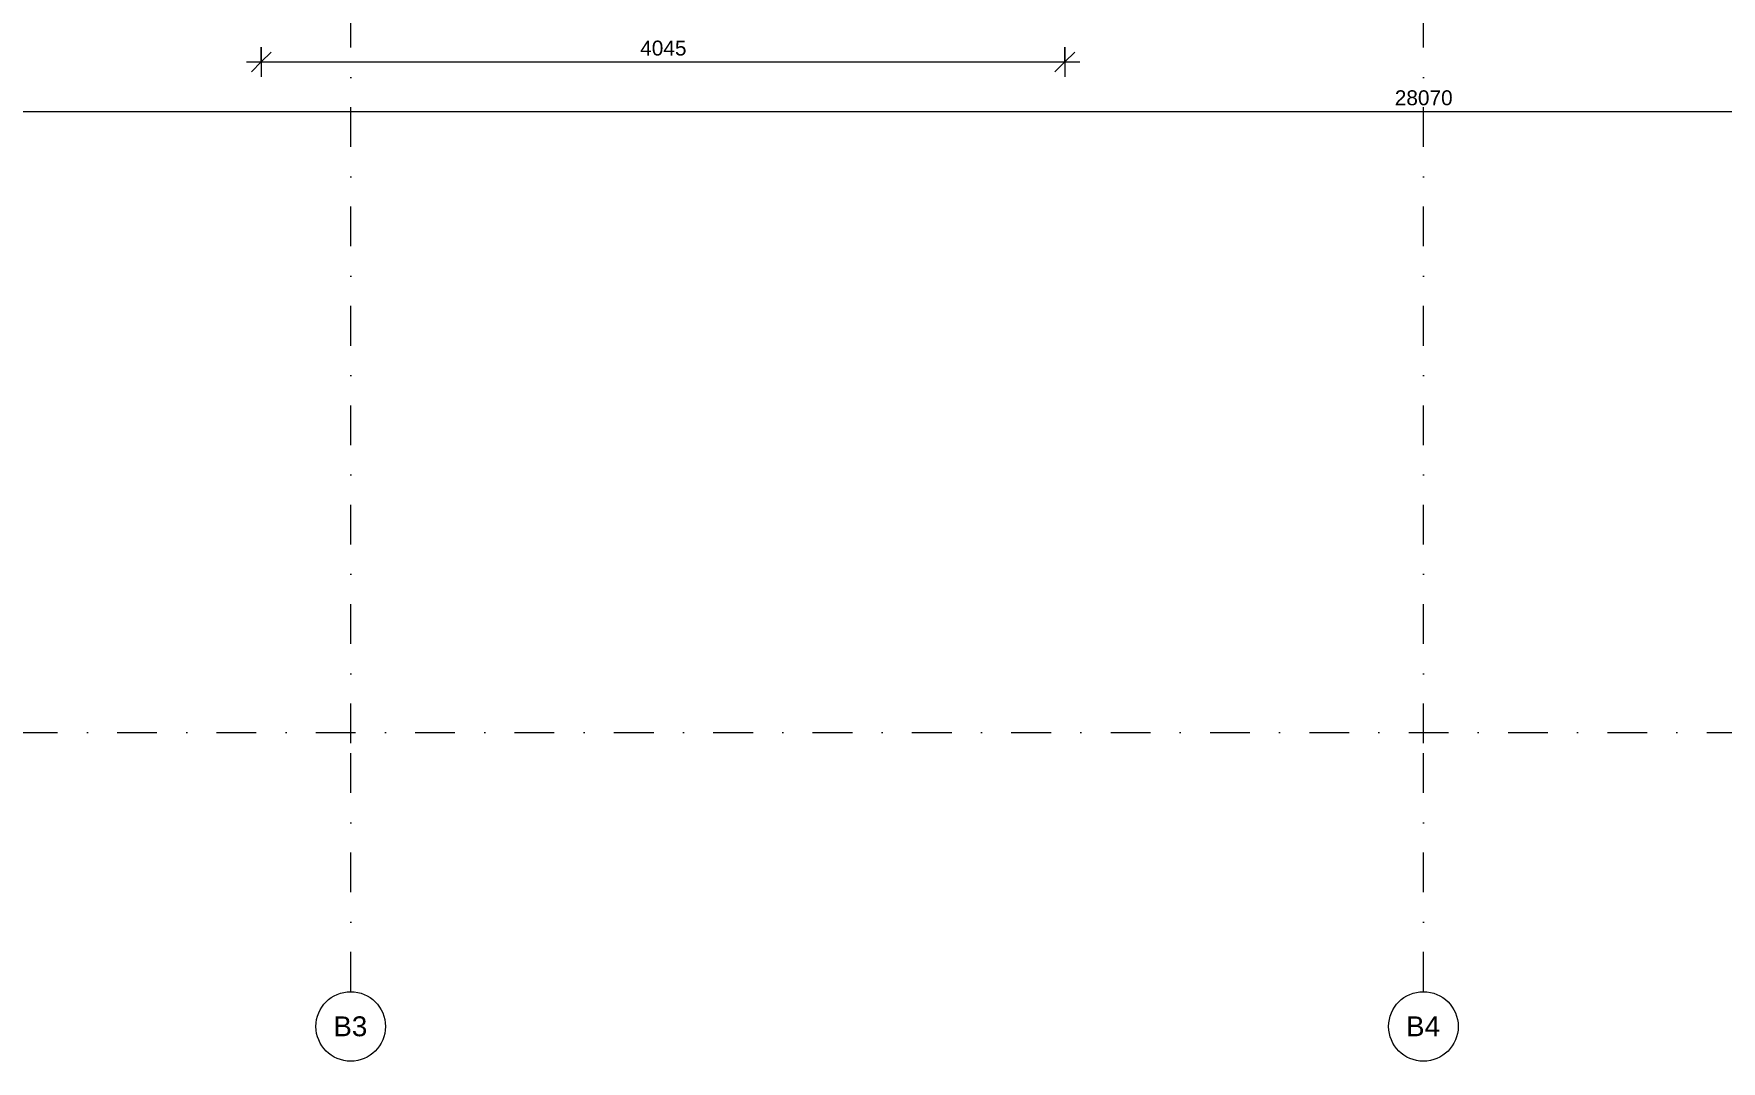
# Model space of a CAD drawing. Header units: millimetres. Extents: x -8668 to 43537, y -2985 to 58543.
# Drawn here: x 175 to 8670, y 36814 to 41984 of the extents above; entities that cross this region are included whole.
import ezdxf

# ---------------------------------------------------------------- set-up
doc = ezdxf.new("R2010")
doc.units = ezdxf.units.MM
doc.linetypes.add('HA_DashDot_10mm-S3mm', pattern=[500, 200, -150, 0, -150])
for name, color, linetype, lineweight in [('A-____-____-DIMS', 9, 'Continuous', 5), ('A-____-____-DIMS-50', 9, 'Continuous', 5), ('S-GRID-____-IDEN', 9, 'Continuous', 9), ('S-GRID-____-OTLN', 9, 'Continuous', 5)]:
    doc.layers.add(name, color=color, linetype=linetype, lineweight=lineweight)
doc.styles.add('Arial', font='arial.ttf', dxfattribs={"height": 100})
doc.styles.add('Arial_1', font='arial.ttf', dxfattribs={"height": 75})
doc.dimstyles.new('Inner_Dimensions_1', dxfattribs={"dimscale": 304.8, "dimtxt": 76.519455, "dimasz": 0.328084, "dimexe": 0.246063, "dimexo": 0.0625, "dimgap": 0.032808, "dimtad": 1, "dimdec": 0, "dimzin": 0, "dimdsep": 46, "dimtxsty": 'Arial_1', "dimblk1": 'OBLIQUE', "dimblk2": 'OBLIQUE', "dimsah": 1, "dimcen": 0.09, "dimdle": 0.246063, "dimazin": 0, "dimtfac": 1, "dimtdec": 4, "dimtix": 1, "dimtmove": 0, "dimatfit": 3, "dimfxl": 0.246063, "dimfxlon": 1, "dimtvp": 1, "dimtolj": 1, "dimtzin": 0, "dimlwd": 9, "dimlwe": 9, "dimarcsym": 2})

# ---------------------------------------------------------------- blocks, each defined once
blk = doc.blocks.new('Grid - Radius 3_5mm-353793-DPS_2NP - B')
at = {"layer": 'S-GRID-____-IDEN'}
blk.add_circle((0, 0), 3.5, dxfattribs=at)
blk = doc.blocks.new('DIMBLOCK100-DPS_2NP - B')
at = {"layer": 'A-____-____-DIMS-50', "lineweight": 9}
for p, q in [((-6864.3, 41667.5), (-6864.3, 41517.5)), ((-6864.3, 41592.5), (-6864.3, 41667.5)), ((-6864.3, 41592.5), (-6814.3, 41642.5)), ((21205.7, 41667.5), (21205.7, 41517.5)), ((21205.7, 41592.5), (21205.7, 41667.5)), ((21205.7, 41592.5), (21255.7, 41642.5)), ((-6939.3, 41592.5), (21280.7, 41592.5)), ((-6864.3, 41592.5), (-6914.3, 41542.5)), ((21205.7, 41592.5), (21155.7, 41542.5))]:
    blk.add_line(p, q, dxfattribs=at)
at = {"layer": 'A-____-____-DIMS-50', "color": 0, "lineweight": 9, "insert": (7026.5, 41699.8), "char_height": 75, "width": 346.103, "attachment_point": 1, "line_spacing_factor": 0.941778, "style": 'Arial_1'}
blk.add_mtext('28070', dxfattribs=at)
blk = doc.blocks.new('_Oblique')
at = {"color": 0, "linetype": 'ByBlock', "lineweight": -2}
blk.add_line((-0.5, -0.5), (0.5, 0.5), dxfattribs=at)
blk = doc.blocks.new('DIMBLOCK335-DPS_2NP - B')
at = {"layer": 'A-____-____-DIMS-50', "lineweight": 9}
for p, q in [((1320.7, 41917.5), (1320.7, 41767.5)), ((1320.7, 41842.5), (1320.7, 41917.5)), ((1320.7, 41842.5), (1370.7, 41892.5)), ((5366, 41917.5), (5366, 41767.5)), ((5366, 41842.5), (5366, 41917.5)), ((5366, 41842.5), (5416, 41892.5)), ((1245.7, 41842.5), (5441, 41842.5)), ((1320.7, 41842.5), (1270.7, 41792.5)), ((5366, 41842.5), (5316, 41792.5))]:
    blk.add_line(p, q, dxfattribs=at)
at = {"layer": 'A-____-____-DIMS-50', "color": 0, "lineweight": 9, "insert": (3228, 41949.8), "char_height": 75, "width": 276.883, "attachment_point": 1, "line_spacing_factor": 0.941778, "style": 'Arial_1'}
blk.add_mtext('4045', dxfattribs=at)

msp = doc.modelspace()

# ---------------------------------------------------------------- linework, layer by layer
at = {"layer": 'S-GRID-____-OTLN', "linetype": 'HA_DashDot_10mm-S3mm', "lineweight": 9}
for p, q in [((1770.7, 38414.3), (1770.7, 56942.9)), ((7170.7, 38414.3), (7170.7, 56942.9)), ((-6906.2, 38467.7), (21594.8, 38467.7)), ((1770.7, 37164.3), (1770.7, 38414.3)), ((7170.7, 37164.3), (7170.7, 38414.3))]:
    msp.add_line(p, q, dxfattribs=at)

# ---------------------------------------------------------------- block references
at = {"layer": 'S-GRID-____-IDEN', "xscale": 49.99999999999998, "yscale": 49.99999999999998, "zscale": 49.99999999999998}
for p in [(1770.7, 36989.3), (7170.7, 36989.3)]:
    msp.add_blockref('Grid - Radius 3_5mm-353793-DPS_2NP - B', p, dxfattribs=at)

# ---------------------------------------------------------------- texts
at = {"layer": 'S-GRID-____-IDEN', "lineweight": 5, "char_height": 100, "width": 212.447, "attachment_point": 1, "style": 'Arial'}
for s, insert in [('B3', (1683.3, 37040)), ('B4', (7083.3, 37040))]:
    msp.add_mtext(s, dxfattribs=dict(at, insert=insert))

# ---------------------------------------------------------------- dimensions: what is measured, and where the dimension line sits
at = {"layer": 'A-____-____-DIMS', "lineweight": 9}
for base, p1, p2, override, picture, middle in [((5366, 41842.5), (1320.7, 41917.5), (5366, 41917.5), {"dimpost": '<>', "dimfxl": 4045.286908}, 'DIMBLOCK335-DPS_2NP - B', (3343.3, 41890.7)), ((21205.7, 41592.5), (-6864.3, 41667.5), (21205.7, 41667.5), {"dimpost": '<>', "dimfxl": 28070}, 'DIMBLOCK100-DPS_2NP - B', (7170.7, 41640.7))]:
    dim = msp.add_linear_dim(base=base, p1=p1, p2=p2, dimstyle='Inner_Dimensions_1', override=override, dxfattribs=at)
    dim.commit()
    dim.dimension.update_dxf_attribs({"geometry": picture, "text_midpoint": middle})

doc.saveas('drawing.dxf')
